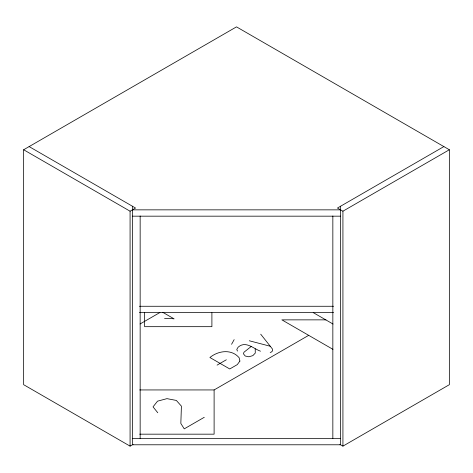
<?xml version="1.0" encoding="UTF-8"?>
<svg xmlns="http://www.w3.org/2000/svg" width="473" height="473" viewBox="0 0 473 473"><rect width="100%" height="100%" fill="white"/><g stroke="black" fill="none" stroke-linecap="round" stroke-linejoin="round"><path stroke-width="0.71" d="M231.569 344.303L234.153 339.638M251.175 346.52L243.979 352.214L243.459 353.834L245.215 356.021L248.863 356.784L252.848 355.637L255.272 353.083L255.219 348.855M133.12 444.378L130.075 446.134L23.65 384.691L23.65 149.752L236.5 26.866L449.35 149.752L449.35 384.691L342.925 446.134L339.88 444.378M23.65 149.752L130.075 211.2L135.55 208.037L29.125 146.589M443.875 146.589L337.45 208.037L342.925 211.2L449.35 149.752M140.085 323.97L159.927 312.517M217.083 365.121L226.348 359.776M139.712 389.941L214.109 389.941L308.686 335.339M204.271 417.298L184.239 428.863L180.834 423.441L181.419 406.153L176.346 400.436L166.969 398.644L157.533 401.163L153.033 406.869L157.775 412.758M270.195 352.497L271.336 352.078L272.614 350.818L272.383 348.944L260.712 334.18M164.563 318.382L169.505 318.335L174.129 318.873L162.718 312.286M132.41 209.852L340.59 209.852M132.41 216.173L340.59 216.173M139.446 306.268L333.554 306.268M139.446 312.594L333.554 312.594M325.95 319.86L281.873 319.86L332.945 349.346M139.712 434.173L214.109 434.173L214.109 389.941M132.41 438.459L340.59 438.459M249.301 340.773L270.249 346.242M260.487 351.208C253.292 348.595 245.647 340.43 238.114 347.206L236.772 349.458L237.476 351.096M313.215 312.6L333.033 324.04M342.925 211.2L342.925 446.134M340.59 206.222L340.59 444.786L132.41 444.786L132.41 206.222M332.844 216.007L332.844 438.459M211.898 312.754L211.898 326.677L144.632 326.677L144.632 312.754M140.156 216.007L140.156 438.459M130.075 211.2L130.075 446.134M239.894 361.07L237.286 364.618L229.76 368.97L209.9 357.505C218.26 350.641 231.569 348.749 239.155 357.765L239.894 361.07"/></g></svg>
